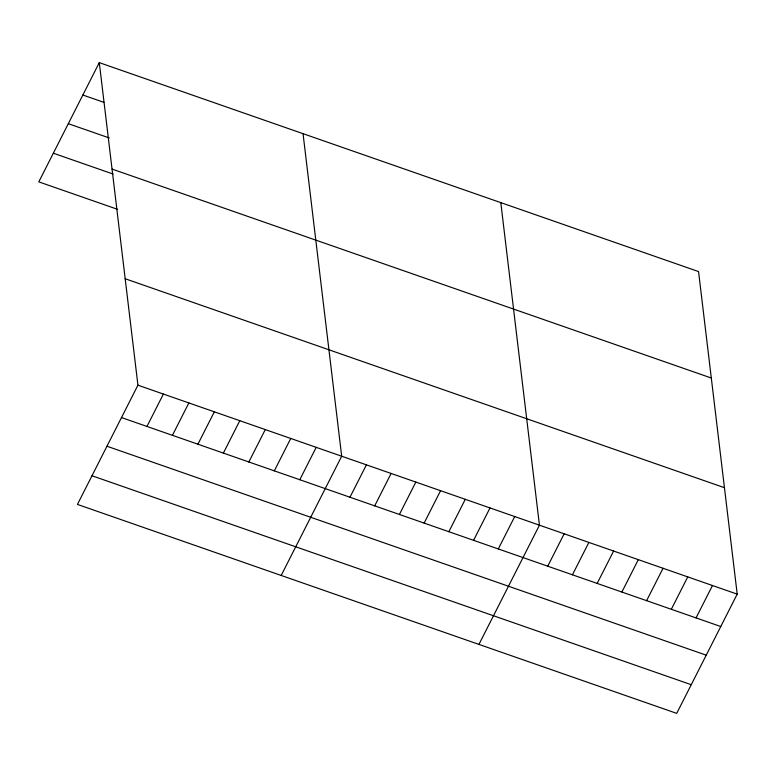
<?xml version="1.0" encoding="UTF-8"?>
<svg xmlns="http://www.w3.org/2000/svg" width="776" height="776" viewBox="0 0 776 776"><rect width="100%" height="100%" fill="white"/><g stroke="black" fill="none" stroke-linecap="round" stroke-linejoin="round"><path stroke-width="1.16" d="M99.289 62.633L137.934 385.177L77.445 504.419L676.711 713.367L737.2 594.135L698.555 271.581L99.289 62.633L38.8 181.865L117.418 209.278M146.965 426.451L163.396 394.062M172.437 435.326L188.869 402.938M197.909 444.212L214.341 411.823M223.372 453.087L239.803 420.699M248.844 461.972L265.276 429.584M274.316 470.848L290.748 438.459M299.779 479.733L316.21 447.345M281.193 575.462L341.683 456.22L303.047 133.676M349.976 497.232L366.408 464.843M374.692 505.855L391.123 473.467M399.407 514.469L415.839 482.08M424.132 523.092L440.564 490.704M448.848 531.705L465.28 499.317M473.573 540.329L490.005 507.94M498.289 548.942L514.721 516.554M478.947 644.41L539.446 525.177L500.801 202.633M547.73 566.189L564.162 533.801M572.445 574.803L588.877 542.414M597.171 583.426L613.603 551.038M621.886 592.039L638.318 559.651M646.612 600.663L663.043 568.274M671.327 609.286L687.759 576.898M696.053 617.9L712.484 585.511M82.857 95.021L103.897 102.354M68.317 123.685L109.29 137.963M112.045 169.071L711.311 378.028M53.34 153.211L113.141 174.057M125.179 278.739L724.444 487.697M137.934 385.177L737.2 594.135M121.502 417.566L720.768 626.523M106.962 446.229L706.228 655.177M91.985 475.756L691.251 684.704"/></g></svg>
